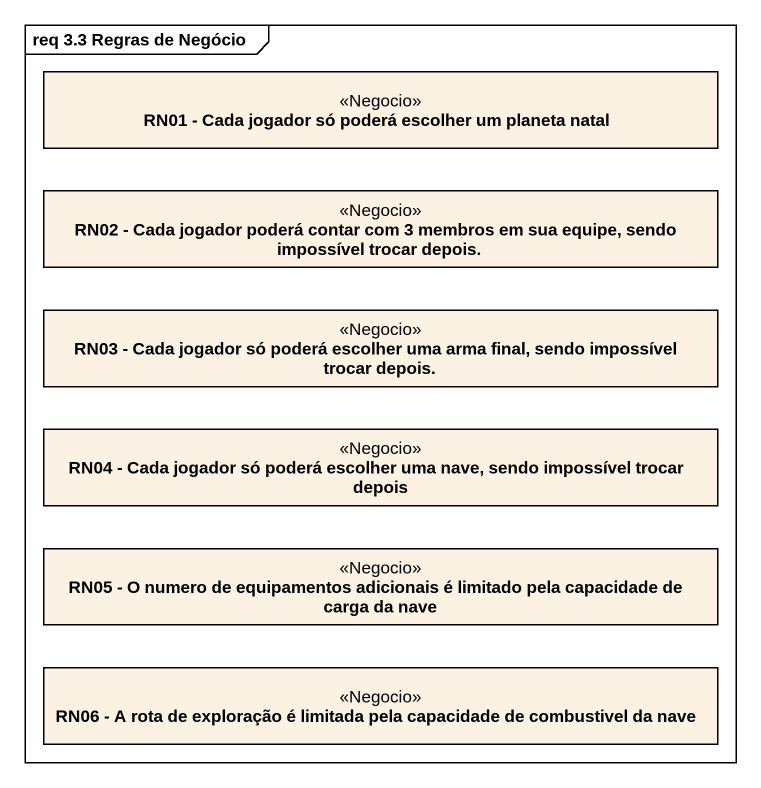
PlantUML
@startuml
mainframe req 3.3 Regras de Negócio
hide circle
hide empty members
class "RN01 - Cada jogador só poderá escolher um planeta natal" as RN01_Cada_jogador_só_poderá <<Negocio>>
class "RN02 - Cada jogador poderá contar com 3 membros em sua equipe, sendo impossível trocar depois." as RN02_Cada_jogador_poderá <<Negocio>>
class "RN03 - Cada jogador só poderá escolher uma arma final, sendo impossível trocar depois." as RN03_Cada_jogador_só_poderá <<Negocio>>
class "RN04 - Cada jogador só poderá escolher uma nave, sendo impossível trocar depois" as RN04_Cada_jogador_só_poderá <<Negocio>>
class "RN05 - O numero de equipamentos adicionais é limitado pela capacidade de carga da nave" as RN05_O_numero_de <<Negocio>>
class "RN06 - A rota de exploração é limitada pela capacidade de combustivel da nave" as RN06_A_rota_de_exploração_é <<Negocio>>
@enduml
